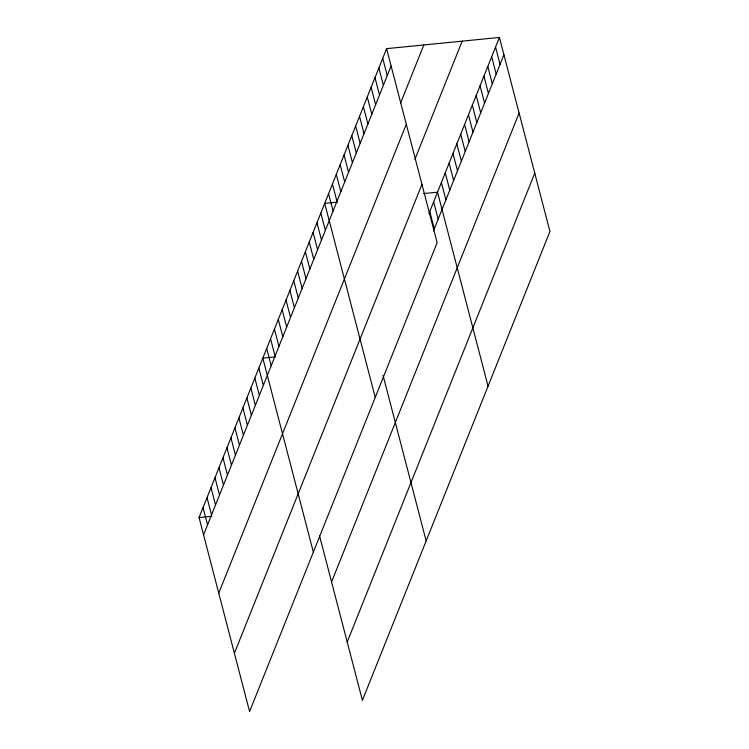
<?xml version="1.0" encoding="UTF-8"?>
<svg xmlns="http://www.w3.org/2000/svg" width="749" height="749" viewBox="0 0 749 749"><rect width="100%" height="100%" fill="white"/><g stroke="black" fill="none" stroke-linecap="round" stroke-linejoin="round"><path stroke-width="1.12" d="M386.596 48.648L437.135 242.648L249.586 711.55L199.056 517.55L386.596 48.648L499.414 37.45L549.944 231.45L362.404 700.352L319.589 535.994M203.559 534.861L391.109 65.949M400.621 102.978L423.831 44.949M218.745 593.161L406.295 124.259M414.909 159.35L462.189 41.148M234.4 653.24L421.949 184.338M428.924 213.68L499.414 37.45M433.437 230.992L503.918 54.761M331.564 581.973L519.113 113.071M347.208 642.043L534.758 173.141M337.509 202.108L324.71 203.382L375.24 397.382M423.56 193.57L437.519 192.184L488.058 386.194M275.613 356.852L262.815 358.125L313.354 552.125M199.056 517.55L211.855 516.276M495.548 47.121L500.051 64.433M491.681 56.793L496.184 74.104M487.805 66.464L492.318 83.776M483.938 76.136L488.451 93.447M480.072 85.807L484.584 103.119M476.205 95.479L480.718 112.781M472.338 105.15L476.841 122.452M468.471 114.822L472.975 132.124M464.605 124.493L469.108 141.795M460.729 134.165L465.241 151.467M456.862 143.836L461.375 161.138M452.995 153.508L457.508 170.809M449.128 163.179L453.632 180.481M445.262 172.85L449.765 190.152M441.395 182.522L445.898 199.824M433.652 201.856L438.165 219.167M429.786 211.527L434.298 228.838M382.73 58.319L387.242 75.621M378.863 67.99L383.376 85.292M374.996 77.662L379.5 94.964M371.13 87.324L375.633 104.635M367.263 96.995L371.766 114.307M363.387 106.667L367.899 123.978M359.52 116.338L364.033 133.65M355.653 126.01L360.166 143.321M351.787 135.681L356.29 152.993M347.92 145.353L352.423 162.664M344.053 155.024L348.557 172.336M340.177 164.696L344.69 182.007M336.31 174.367L340.823 191.678M383.067 375.446L426.162 540.928M332.444 184.039L336.956 201.35M328.577 193.71L333.09 211.021M320.844 213.053L325.347 230.364M316.977 222.725L321.48 240.036M313.101 232.396L317.613 249.707M309.234 242.067L313.747 259.379M305.367 251.739L309.88 269.05M301.501 261.41L306.004 278.722M297.634 271.082L302.137 288.393M293.767 280.753L298.271 298.065M289.891 290.425L294.404 307.736M286.024 300.096L290.537 317.398M282.158 309.768L286.67 327.07M278.291 319.439L282.804 336.741M274.424 329.111L278.928 346.413M270.558 338.782L275.061 356.084M266.691 348.454L271.194 365.755M258.836 368.087L263.339 385.398M254.847 378.048L259.36 395.36M250.859 388.01L255.372 405.321M246.88 397.981L251.383 415.283M242.891 407.943L247.404 425.254M238.903 417.905L243.416 435.216M234.924 427.866L239.427 445.178M230.935 437.837L235.448 455.139M226.947 447.799L231.46 465.11M222.968 457.761L227.471 475.072M218.98 467.732L223.492 485.034M214.991 477.693L219.504 495.005M211.012 487.655L215.515 504.966M207.024 497.617L211.536 514.928M203.035 507.588L207.548 524.89"/></g></svg>
